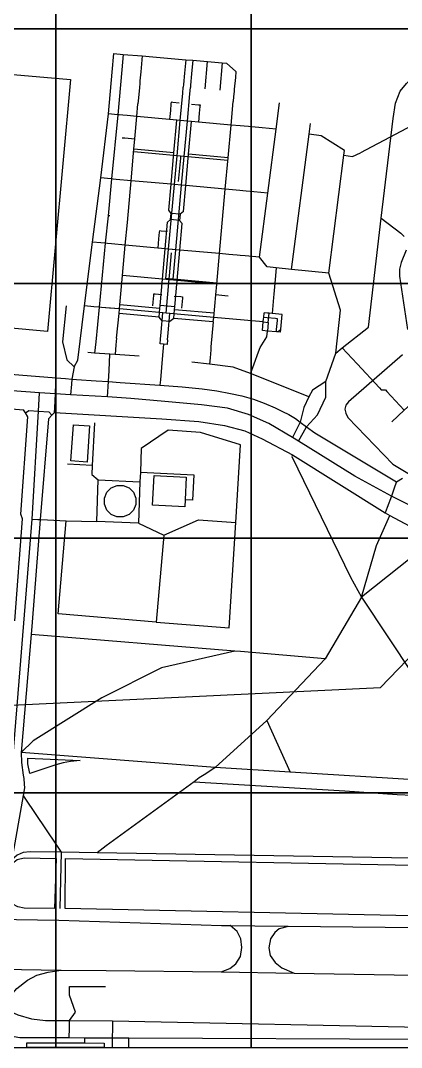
# Model space of a CAD drawing. Header units: metres. Extents: x -907 to 907, y -946 to 946.
# Drawn here: x -288.4 to -111.6, y -946.2 to -469.2 of the extents above; entities that cross this region are included whole.
import ezdxf

# ---------------------------------------------------------------- set-up
doc = ezdxf.new("R2010")
doc.units = ezdxf.units.M
for name, color, linetype in [('GREEN_ATLAS_BUILDING_OSM_LEVELS', 9, 'Continuous'), ('GREEN_ATLAS_TERRAIN_COP90', 3, 'Continuous'), ('OSM_GREEN_EXISTING', 94, 'Continuous'), ('OSM_HYDROGRAPHY', 5, 'Continuous'), ('OSM_ROAD_LOCAL', 9, 'Continuous'), ('OSM_ROAD_MAJOR', 30, 'Continuous'), ('SITE_BORDER', 3, 'Continuous')]:
    doc.layers.add(name, color=color, linetype=linetype)

msp = doc.modelspace()

# ---------------------------------------------------------------- linework, layer by layer
at = {"layer": 'GREEN_ATLAS_BUILDING_OSM_LEVELS'}
for points, elevation in [([(-275.835, -613.626), (-313.205, -610.231), (-302.576, -493.257), (-265.212, -496.652)], 24.348), ([(-257.528, -674.284), (-264.962, -673.783), (-263.83, -657.03), (-256.396, -657.531)], 25.341), ([(-227.123, -694.255), (-226.385, -680.485), (-211.454, -681.275), (-212.017, -691.895), (-212.186, -695.057)], 25.571), ([(-285.501, -944.012), (-258.491, -944.123), (-249.581, -944.156), (-249.591, -946.216), (-285.511, -946.216)], 18.084)]:
    msp.add_lwpolyline(points, close=True, dxfattribs=dict(at, elevation=elevation))
at = {"layer": 'GREEN_ATLAS_TERRAIN_COP90'}
for points in [[(-362.636, -473.108, 26), (-271.977, -473.108, 25), (-271.977, -354.831, 24), (-362.636, -354.831, 27)], [(-271.977, -473.108, 25), (-181.318, -473.108, 19), (-181.318, -354.831, 17), (-271.977, -354.831, 24)], [(-181.318, -473.108, 19), (-90.659, -473.108, 20), (-90.659, -354.831, 13), (-181.318, -354.831, 17)], [(-362.636, -591.385, 28), (-271.977, -591.385, 23), (-271.977, -473.108, 25), (-362.636, -473.108, 26)], [(-271.977, -591.385, 23), (-181.318, -591.385, 21), (-181.318, -473.108, 19), (-271.977, -473.108, 25)], [(-181.318, -591.385, 21), (-90.659, -591.385, 16), (-90.659, -473.108, 20), (-181.318, -473.108, 19)], [(-362.636, -709.662, 24), (-271.977, -709.662, 27), (-271.977, -591.385, 23), (-362.636, -591.385, 28)], [(-271.977, -709.662, 27), (-181.318, -709.662, 26), (-181.318, -591.385, 21), (-271.977, -591.385, 23)], [(-181.318, -709.662, 26), (-90.659, -709.662, 18), (-90.659, -591.385, 16), (-181.318, -591.385, 21)], [(-362.636, -827.939, 25), (-271.977, -827.939, 22), (-271.977, -709.662, 27), (-362.636, -709.662, 24)], [(-271.977, -827.939, 22), (-181.318, -827.939, 26), (-181.318, -709.662, 26), (-271.977, -709.662, 27)], [(-181.318, -827.939, 26), (-90.659, -827.939, 24), (-90.659, -709.662, 18), (-181.318, -709.662, 26)], [(-362.636, -946.216, 19), (-271.977, -946.216, 18), (-271.977, -827.939, 22), (-362.636, -827.939, 25)], [(-271.977, -946.216, 18), (-181.318, -946.216, 19), (-181.318, -827.939, 26), (-271.977, -827.939, 22)], [(-181.318, -946.216, 19), (-90.659, -946.216, 18), (-90.659, -827.939, 24), (-181.318, -827.939, 26)]]:
    msp.add_3dface(points, dxfattribs=at)
at = {"layer": 'OSM_GREEN_EXISTING'}
for points in [[(-248.374, -696.604), (-249.487, -693.91), (-249.481, -690.993), (-248.362, -688.311), (-246.299, -686.251), (-243.604, -685.138), (-240.69, -685.149), (-237.995, -686.262), (-235.945, -688.333), (-234.832, -691.027), (-234.838, -693.943), (-235.957, -696.626), (-238.02, -698.686), (-240.715, -699.799), (-243.629, -699.788), (-246.324, -698.675)], [(-285.007, -814.425), (-284.925, -811.831), (-260.66, -812.933), (-265.137, -813.434), (-268.526, -813.99), (-272.046, -814.881), (-284.05, -818.955)], [(-272.608, -881.65), (-286.664, -881.495), (-289.59, -880.815), (-291.997, -879.591), (-294.048, -876.986), (-295.273, -873.825), (-296.08, -870.73), (-296.161, -867.19), (-294.986, -863.85), (-292.291, -860.767), (-289.909, -858.886), (-286.651, -858.117), (-271.777, -858.373)], [(-90.371, -861.78), (-90.215, -879.613), (-106.477, -879.457), (-106.921, -885.101), (-267.694, -881.706), (-267.45, -858.451)]]:
    msp.add_lwpolyline(points, close=True, dxfattribs=at)
at = {"layer": 'OSM_HYDROGRAPHY'}
for points in [[(-121.314, -779.025), (671.57, 44.784), (870.132, 74.306), (906.59, 67.816)], [(-906.59, -816.654), (-121.314, -779.025)]]:
    msp.add_lwpolyline(points, dxfattribs=at)
at = {"layer": 'OSM_ROAD_LOCAL'}
for points in [[(-121.02, -560.928), (-115.475, -514.641), (-114.38, -507.595), (-112.267, -502.006), (-109.278, -498.5), (-83.988, -474.544)], [(-263.536, -630.102), (-261.861, -626.951), (-258.678, -601.76), (-254.933, -572.149), (-251.175, -542.326), (-247.511, -512.582), (-245.798, -493.212), (-245.029, -484.574), (-240.821, -484.919), (-231.912, -485.665), (-226.979, -486.077), (-211.692, -487.379), (-208.403, -487.657), (-201.588, -488.214), (-194.779, -488.782)], [(-240.821, -484.919), (-241.434, -492.121), (-243.216, -512.96), (-246.105, -542.783), (-247.774, -559.859), (-249.031, -572.683), (-251.938, -602.372), (-253.482, -618.435), (-253.983, -623.69)], [(-231.912, -485.665), (-232.593, -493.023)], [(-211.692, -487.379), (-212.255, -493.602)], [(-208.403, -487.657), (-208.972, -493.902)], [(-202.738, -500.982), (-201.588, -488.214)], [(-194.779, -488.782), (-195.936, -501.594)], [(-194.779, -488.782), (-192.835, -488.937), (-188.452, -492.923), (-188.708, -495.728)], [(-232.593, -493.023), (-232.95, -497.142)], [(-212.255, -493.602), (-212.742, -498.967)], [(-208.972, -493.902), (-209.453, -499.268)], [(-188.708, -495.728), (-189.196, -501.094)], [(-233.05, -498.244), (-233.244, -500.459), (-233.788, -506.57), (-233.9, -507.851)], [(-232.95, -497.142), (-233.05, -498.244)], [(-220.883, -589.014), (-219.651, -575.344), (-216.944, -545.421), (-215.731, -532.04), (-214.243, -515.598), (-213.099, -502.908), (-212.842, -500.069)], [(-217.6, -589.303), (-216.362, -575.644), (-213.655, -545.71), (-212.448, -532.341), (-210.96, -515.899), (-209.81, -503.197), (-209.554, -500.37)], [(-212.742, -498.967), (-212.842, -500.069)], [(-209.453, -499.268), (-209.554, -500.37)], [(-189.296, -502.196), (-189.496, -504.422), (-189.709, -506.838)], [(-189.196, -501.094), (-189.296, -502.196)], [(-238.814, -563.009), (-237.058, -543.595), (-235.77, -529.012), (-235.338, -524.159), (-234.419, -513.773), (-233.9, -507.851)], [(-218.569, -507.951), (-218.844, -510.99)], [(-217.713, -507.25), (-218.501, -507.183), (-218.569, -507.951)], [(-214.749, -507.517), (-217.713, -507.25)], [(-208.985, -508.04), (-205.808, -508.329)], [(-205.808, -508.329), (-205.089, -508.396), (-205.158, -509.164)], [(-205.158, -509.164), (-205.433, -512.203)], [(-198.95, -609.207), (-198.762, -607.125), (-197.812, -596.639), (-197.361, -591.641), (-196.08, -577.459), (-193.372, -547.547), (-192.059, -532.964), (-190.69, -517.725), (-189.709, -506.838)], [(-145.348, -586.498), (-162.63, -584.772), (-169.757, -584.049), (-173.909, -583.637), (-177.46, -579.151), (-173.59, -549.328), (-169.732, -519.617), (-168.144, -507.383)], [(-242.66, -513.016), (-243.216, -512.96), (-244.773, -512.827), (-247.511, -512.582)], [(-240.934, -513.183), (-242.66, -513.016)], [(-184.538, -518.281), (-186.401, -518.114), (-190.69, -517.725), (-205.815, -516.367), (-209.022, -516.066), (-210.96, -515.899), (-214.243, -515.598), (-215.856, -515.454), (-219.226, -515.153), (-234.419, -513.773), (-238.971, -513.361), (-240.934, -513.183)], [(-218.844, -510.99), (-219.226, -515.153)], [(-205.433, -512.203), (-205.815, -516.367)], [(-98.449, -513.628), (-130.599, -530.571)], [(-219.639, -557.265), (-218.551, -545.265), (-217.238, -530.693), (-215.856, -515.454)], [(-212.805, -557.878), (-211.723, -545.889), (-210.404, -531.306), (-209.022, -516.066)], [(-182.531, -518.459), (-184.538, -518.281)], [(-181.049, -518.593), (-182.531, -518.459)], [(-176.216, -519.027), (-181.049, -518.593)], [(-169.732, -519.617), (-176.216, -519.027)], [(-162.63, -584.772), (-154.395, -521.977), (-153.758, -516.957)], [(-241.197, -523.625), (-239.915, -523.747), (-235.338, -524.159)], [(-146.686, -636.926), (-142.066, -623.679), (-139.871, -603.752), (-145.348, -586.498), (-138.308, -531.784), (-138.058, -529.513), (-148.85, -522.712), (-154.395, -521.977)], [(-217.238, -530.693), (-235.77, -529.012)], [(-192.172, -534.167), (-212.448, -532.341), (-214.099, -532.185), (-215.731, -532.04), (-235.876, -530.215)], [(-214.186, -533.187), (-215.162, -543.974)], [(-214.099, -532.185), (-214.186, -533.187)], [(-192.059, -532.964), (-210.404, -531.306)], [(-138.308, -531.784), (-134.288, -532.341), (-130.599, -530.571)], [(-245.361, -542.849), (-246.105, -542.783), (-247.949, -542.616), (-251.175, -542.326)], [(-243.985, -542.972), (-245.361, -542.849)], [(-186.682, -548.148), (-193.372, -547.547), (-211.723, -545.889), (-213.655, -545.71), (-216.944, -545.421), (-218.551, -545.265), (-237.058, -543.595), (-243.985, -542.972)], [(-185.226, -548.282), (-186.682, -548.148)], [(-183.744, -548.415), (-185.226, -548.282)], [(-180.08, -548.738), (-183.744, -548.415)], [(-173.59, -549.328), (-180.08, -548.738)], [(-218.463, -558.757), (-219.639, -557.265)], [(-212.805, -557.878), (-214.287, -559.136), (-214.549, -562.052), (-213.317, -563.522)], [(-246.905, -559.948), (-247.774, -559.859)], [(-224.128, -606.925), (-223.94, -604.854), (-223.765, -602.917), (-223.646, -601.604), (-222.54, -589.37), (-221.258, -575.177), (-220.145, -562.842)], [(-218.726, -561.674), (-220.145, -562.842)], [(-218.726, -561.674), (-218.463, -558.757)], [(-214.549, -562.052), (-218.726, -561.674)], [(-214.287, -559.136), (-218.463, -558.757)], [(-142.066, -623.679), (-139.077, -621.185), (-126.885, -611.589), (-121.02, -560.928)], [(-121.02, -560.928), (-111.929, -567.896), (-110.404, -569.566)], [(-242.441, -603.185), (-242.272, -601.248), (-241.047, -587.689), (-239.759, -573.507), (-238.814, -563.009)], [(-224.021, -567.551), (-224.297, -570.557)], [(-223.19, -566.972), (-223.965, -566.895), (-224.021, -567.551)], [(-220.151, -567.24), (-223.19, -566.972)], [(-217.294, -607.548), (-217.106, -605.467), (-216.931, -603.541), (-216.812, -602.227), (-215.706, -589.982), (-214.424, -575.8), (-213.317, -563.522)], [(-248.062, -572.772), (-249.031, -572.683), (-251.157, -572.494), (-254.933, -572.149)], [(-224.297, -570.557), (-224.684, -574.865)], [(-246.211, -572.928), (-248.062, -572.772)], [(-190.152, -577.993), (-196.08, -577.459), (-214.424, -575.8), (-221.258, -575.177), (-224.684, -574.865), (-239.759, -573.507), (-246.211, -572.928)], [(-186.451, -578.338), (-187.933, -578.205), (-191.803, -577.859), (-196.08, -577.459), (-216.362, -575.644), (-219.651, -575.344)], [(-219.238, -587.778), (-218.263, -577.058)], [(-109.385, -575.934), (-111.729, -581.555), (-112.523, -584.761), (-112.498, -587.912), (-108.891, -612.747)], [(-184.1, -578.561), (-186.451, -578.338)], [(-177.46, -579.151), (-184.1, -578.561)], [(-169.757, -584.049), (-170.17, -589.537)], [(-197.361, -591.641), (-215.706, -589.982), (-222.54, -589.37), (-241.047, -587.689)], [(-197.311, -591.14), (-215.662, -589.481), (-217.6, -589.303), (-219.357, -589.147), (-220.883, -589.014)], [(-220.808, -605.133), (-219.357, -589.147), (-219.238, -587.778)], [(-170.17, -589.537), (-170.683, -594.646)], [(-170.826, -596.272), (-170.977, -597.919), (-171.646, -605.322)], [(-170.683, -594.646), (-170.826, -596.272)], [(-226.685, -596.995), (-226.966, -600.068), (-227.11, -601.66)], [(-225.891, -596.372), (-226.622, -596.305), (-226.685, -596.995)], [(-222.808, -596.65), (-225.891, -596.372)], [(-217.044, -597.162), (-213.986, -597.441)], [(-213.986, -597.441), (-213.211, -597.507), (-213.274, -598.198)], [(-213.274, -598.198), (-213.549, -601.237), (-213.699, -602.873)], [(-192.022, -597.162), (-193.535, -597.029), (-197.812, -596.639)], [(-267.256, -601.76), (-268.926, -618.413), (-266.881, -626.851), (-263.536, -630.102), (-264.649, -635.734), (-264.799, -638.128), (-265.174, -643.026)], [(-250.75, -602.472), (-251.938, -602.372), (-254.333, -602.149), (-258.678, -601.76)], [(-175.735, -609.218), (-198.762, -607.125), (-219.045, -605.3), (-220.808, -605.133), (-222.327, -604.999), (-242.441, -603.185), (-247.055, -602.773), (-250.75, -602.472)], [(-242.441, -603.185), (-248.812, -602.606)], [(-243.791, -616.777), (-242.628, -605.255), (-242.441, -603.185)], [(-222.696, -608.662), (-224.128, -606.925), (-242.628, -605.255)], [(-223.765, -602.917), (-242.272, -601.248)], [(-216.812, -602.227), (-223.646, -601.604)], [(-223.427, -617.144), (-223.14, -613.938), (-222.327, -604.999)], [(-220.145, -617.445), (-219.851, -614.239), (-219.045, -605.3)], [(-198.587, -605.2), (-216.931, -603.541)], [(-175.735, -609.218), (-175.597, -607.715), (-175.541, -607.103), (-175.347, -604.988)], [(-173.034, -605.2), (-173.815, -605.122), (-175.347, -604.988)], [(-173.415, -609.419), (-173.146, -606.446), (-173.034, -605.2)], [(-166.963, -605.745), (-171.646, -605.322), (-173.034, -605.2)], [(-167.582, -612.602), (-166.963, -605.745)], [(-219.038, -608.984), (-222.696, -608.662)], [(-198.95, -609.207), (-217.294, -607.548), (-219.038, -608.984)], [(-198.95, -609.207), (-200.006, -620.729), (-200.15, -622.231)], [(-176.097, -613.215), (-175.735, -609.218)], [(-175.735, -609.218), (-173.415, -609.419), (-173.778, -613.426)], [(-174.009, -607.248), (-175.541, -607.103)], [(-170.101, -607.604), (-174.009, -607.248)], [(-169.195, -608.55), (-169.12, -607.693), (-170.101, -607.604)], [(-169.564, -612.647), (-169.195, -608.55)], [(-178.004, -623.077), (-177.266, -621.007), (-174.059, -616.165), (-173.778, -613.426)], [(-173.778, -613.426), (-176.097, -613.215)], [(-169.045, -613.86), (-169.67, -613.805), (-173.778, -613.426)], [(-169.67, -613.805), (-169.564, -612.647)], [(-169.045, -613.86), (-167.582, -612.602)], [(-167.707, -613.983), (-169.045, -613.86)], [(-167.707, -613.983), (-167.582, -612.602)], [(-116.087, -655.56), (-110.329, -650.239), (-100.65, -641.312), (-98.518, -639.341), (-90.209, -631.671), (-71.752, -614.584)], [(-243.929, -618.268), (-244.085, -619.905), (-244.404, -624.38)], [(-243.791, -616.777), (-243.929, -618.268)], [(-221.983, -619.471), (-222.452, -624.669), (-223.49, -636.146), (-223.703, -638.506)], [(-220.145, -617.445), (-220.339, -619.615), (-221.983, -619.471), (-223.628, -619.315), (-223.427, -617.144)], [(-233.337, -625.17), (-244.404, -624.38), (-246.905, -624.202), (-253.983, -623.69), (-257.159, -623.467)], [(-247.993, -644.028), (-247.605, -636.914), (-247.324, -631.827), (-246.905, -624.202)], [(-200.15, -622.231), (-200.4, -625.816), (-200.75, -628.866)], [(-179.999, -628.666), (-178.004, -623.077)], [(-139.077, -621.185), (-132.243, -628.621)], [(-111.154, -624.469), (-136.22, -646.299), (-137.383, -647.835), (-137.902, -649.661), (-137.502, -651.642), (-136.47, -653.534), (-115.575, -675.242), (-107.878, -679.951)], [(-332.193, -628.766), (-329.949, -628.989), (-327.842, -630.714), (-271.814, -635.111), (-267.519, -635.49)], [(-154.558, -644.017), (-161.942, -641.1), (-181.624, -633.208), (-189.715, -630.146), (-200.75, -628.866), (-208.922, -627.909)], [(-181.043, -631.593), (-179.999, -628.666)], [(-132.243, -628.621), (-121.858, -639.876)], [(-181.624, -633.208), (-181.043, -631.593)], [(-272.558, -651.241), (-272.471, -649.126), (-272.177, -642.614), (-272.027, -637.727), (-271.814, -635.111)], [(-267.519, -635.49), (-264.649, -635.734), (-262.423, -635.935)], [(-262.423, -635.935), (-253.226, -636.491), (-247.605, -636.914), (-242.141, -637.326), (-223.703, -638.506), (-213.367, -639.397), (-204.058, -640.254), (-197.368, -641.167), (-190.953, -642.38), (-185.688, -643.505), (-180.286, -645.085), (-175.384, -646.878), (-170.264, -649.048), (-166.888, -650.763), (-163.874, -652.176), (-160.754, -654.047), (-158.622, -655.772), (-155.727, -657.943), (-151.882, -660.681), (-113.936, -683.479), (-111.117, -681.843)], [(-146.686, -636.926), (-152.964, -640.855), (-154.558, -644.017), (-156.865, -648.904), (-158.622, -655.772), (-162.161, -662.83)], [(-159.447, -664.6), (-155.727, -657.943), (-150.619, -652.366), (-146.774, -644.117), (-146.686, -636.926)], [(-292.009, -812.287), (-288.589, -770.342), (-283.037, -700.868), (-279.986, -650.629), (-279.592, -642.202)], [(-121.858, -639.876), (-121.083, -640.722), (-119.076, -640.766), (-118.426, -641.467), (-110.329, -650.239), (-98.518, -639.341)], [(-333.306, -646.076), (-329.011, -646.455), (-287.064, -650.05)], [(-272.558, -651.241), (-273.871, -652.521), (-275.334, -654.158), (-279.236, -700.99), (-282.95, -748.657), (-283.431, -754.323), (-288.133, -809.259), (-287.958, -813.801), (-287.095, -819.746), (-286.92, -821.315), (-286.664, -823.909), (-286.514, -825.568), (-287.101, -829.219), (-292.447, -858.986)], [(-291.04, -748.067), (-287.433, -700.589), (-288.308, -698.519), (-284.938, -653.345), (-286.113, -651.475), (-287.064, -650.05)], [(-286.113, -651.475), (-284.55, -650.262), (-279.986, -650.629), (-275.272, -651.008), (-273.871, -652.521)], [(-272.558, -651.241), (-222.796, -654.28), (-205.571, -655.471), (-193.716, -657.286), (-184.332, -659.824), (-176.31, -663.464), (-162.248, -670.956), (-119.17, -697.94), (-117.05, -699.109), (-96.524, -710.063), (-90.046, -714.17), (-81.13, -722.486), (-70.983, -735.744), (-49.025, -781.129), (-38.664, -800.677), (-29.411, -818.644)], [(-254.089, -656.006), (-255.114, -675.809), (-255.339, -680.106), (-252.395, -682.489)], [(-221.914, -708.203), (-225.484, -748.646), (-191.528, -751.217), (-188.533, -702.426), (-186.357, -666.247), (-204.802, -660.481), (-219.851, -659.457), (-232.412, -668.062), (-232.787, -678.96), (-233.037, -683.424)], [(-162.248, -670.956), (-162.436, -671.646), (-135.313, -727.796), (-130.23, -736.98)], [(-255.114, -675.809), (-266.537, -675.242)], [(-232.787, -678.96), (-207.972, -680.296), (-208.659, -692.029), (-212.017, -691.895)], [(-252.982, -701.97), (-252.395, -682.489), (-233.037, -683.424)], [(-233.037, -683.424), (-233.588, -702.704), (-252.982, -701.97)], [(-113.936, -683.479), (-114.68, -685.539), (-116.319, -690.058)], [(-116.319, -690.058), (-118.257, -695.413), (-119.17, -697.94)], [(-283.037, -700.868), (-280.299, -700.957), (-279.236, -700.99), (-275.922, -701.157), (-267.225, -701.524), (-252.982, -701.97)], [(-233.588, -702.704), (-221.914, -708.203), (-205.733, -701.068), (-188.533, -702.426)], [(-130.23, -736.98), (-123.159, -713.046), (-117.05, -699.109)], [(-225.484, -748.646), (-270.964, -744.783), (-267.225, -701.524)], [(-96.524, -710.063), (-100.731, -713.647), (-130.23, -736.98)], [(-130.23, -736.98), (-146.986, -765.644), (-174.059, -794.287), (-197.993, -816.195), (-202.407, -819.133), (-205.483, -821.015), (-207.847, -822.773), (-248.568, -852.618), (-252.838, -855.746)], [(-130.23, -736.98), (-94.129, -791.337), (-78.686, -817.608)], [(-146.986, -765.644), (-186.389, -762.282), (-188.958, -762.071), (-283.431, -754.323)], [(-188.958, -762.071), (-222.952, -769.897), (-250.656, -783.878), (-282.518, -803.849), (-288.133, -809.259)], [(-174.059, -794.287), (-163.224, -818.287)], [(-103.051, -822.128), (-163.224, -818.287), (-197.993, -816.195), (-288.133, -809.259)], [(-207.847, -822.773), (-137.939, -826.97)], [(-287.101, -829.219), (-286.307, -830.41), (-271.727, -852.273), (-269.576, -855.501), (-270.151, -881.673)], [(-137.939, -826.97), (-113.599, -828.651), (-99.087, -829.297)], [(-283.881, -855.346), (-287.076, -855.713), (-290.009, -856.926), (-292.447, -858.986), (-294.185, -860.745), (-298.718, -866.01), (-300.744, -867.591), (-303.958, -869.862), (-307.215, -872.043)], [(-25.059, -859.798), (-88.908, -858.607), (-252.838, -855.746), (-269.576, -855.501), (-283.881, -855.346)], [(-164.149, -890.066), (-168.351, -891.146), (-170.376, -892.871), (-172.377, -895.81), (-173.127, -899.94), (-172.521, -903.536), (-170.301, -906.753), (-167.088, -909.18), (-161.467, -911.74)], [(-265.612, -921.948), (-265.637, -917.851), (-248.931, -917.929)], [(-262.836, -929.785), (-265.612, -921.948)], [(-265.768, -941.663), (-265.725, -937.399), (-265.693, -933.737), (-262.836, -929.785)], [(-245.748, -933.837), (-245.78, -937.444), (-245.811, -941.741), (-245.844, -946.216)], [(-299.339, -946.216), (-295.698, -940.405), (-288.764, -941.596), (-265.768, -941.663), (-258.484, -941.696), (-245.811, -941.741), (-238.158, -941.774), (-101.569, -942.342), (-95.186, -942.364), (-82.731, -942.42), (-64.199, -942.498), (-52.201, -945.481), (7.253, -945.626), (9.722, -945.336), (18.013, -942.008), (28.992, -942.286)], [(-258.491, -944.123), (-258.484, -941.696)], [(-238.177, -946.216), (-238.158, -941.774)]]:
    msp.add_lwpolyline(points, dxfattribs=at)
at = {"layer": 'OSM_ROAD_MAJOR'}
for points in [[(-279.592, -642.202), (-328.442, -638.54), (-338.283, -637.805)], [(-265.174, -643.026), (-272.177, -642.614), (-279.592, -642.202)], [(-116.319, -690.058), (-133.331, -680.797), (-159.447, -664.6), (-162.161, -662.83), (-173.159, -656.362), (-182.65, -652.232), (-192.278, -649.304), (-204.427, -647.712), (-221.42, -646.199), (-237.176, -644.84), (-247.993, -644.028), (-265.174, -643.026)], [(-103.226, -696.782), (-109.704, -693.387), (-116.319, -690.058)], [(-164.149, -890.066), (-195.204, -889.654), (-270.67, -887.283), (-300.356, -886.838)], [(-195.261, -911.15), (-191.247, -909.469), (-188.527, -907.321), (-186.382, -903.959), (-185.707, -899.751), (-186.101, -895.81), (-187.883, -892.37), (-191.034, -889.51), (-195.204, -889.654)], [(-40.915, -891.413), (-89.252, -890.834), (-164.149, -890.066)], [(-334.382, -909.246), (-269.538, -910.36), (-248.699, -910.493), (-195.261, -911.15), (-161.467, -911.74)], [(-297.505, -927.425), (-290.102, -918.753), (-285.219, -914.935), (-280.818, -912.709), (-275.497, -911.228), (-269.538, -910.36)], [(-161.467, -911.74), (-59.128, -913.365)], [(-297.505, -927.425), (-289.608, -931.11), (-283.231, -932.88), (-276.716, -933.726), (-265.693, -933.737), (-245.748, -933.837), (-95.154, -936.876), (-82.581, -936.765), (-63.174, -936.898), (-57.984, -937.266), (-52.295, -937.978), (-41.397, -939.336), (-30.418, -939.848), (-27.498, -939.793), (-24.859, -939.548), (-14.199, -937.043), (-11.811, -936.587), (-8.741, -936.342)]]:
    msp.add_lwpolyline(points, dxfattribs=at)
at = {"layer": 'SITE_BORDER'}
msp.add_lwpolyline([(-906.59, -946.216), (906.59, -946.216), (906.59, 946.216), (-906.59, 946.216)], close=True, dxfattribs=at)

doc.saveas('drawing.dxf')
